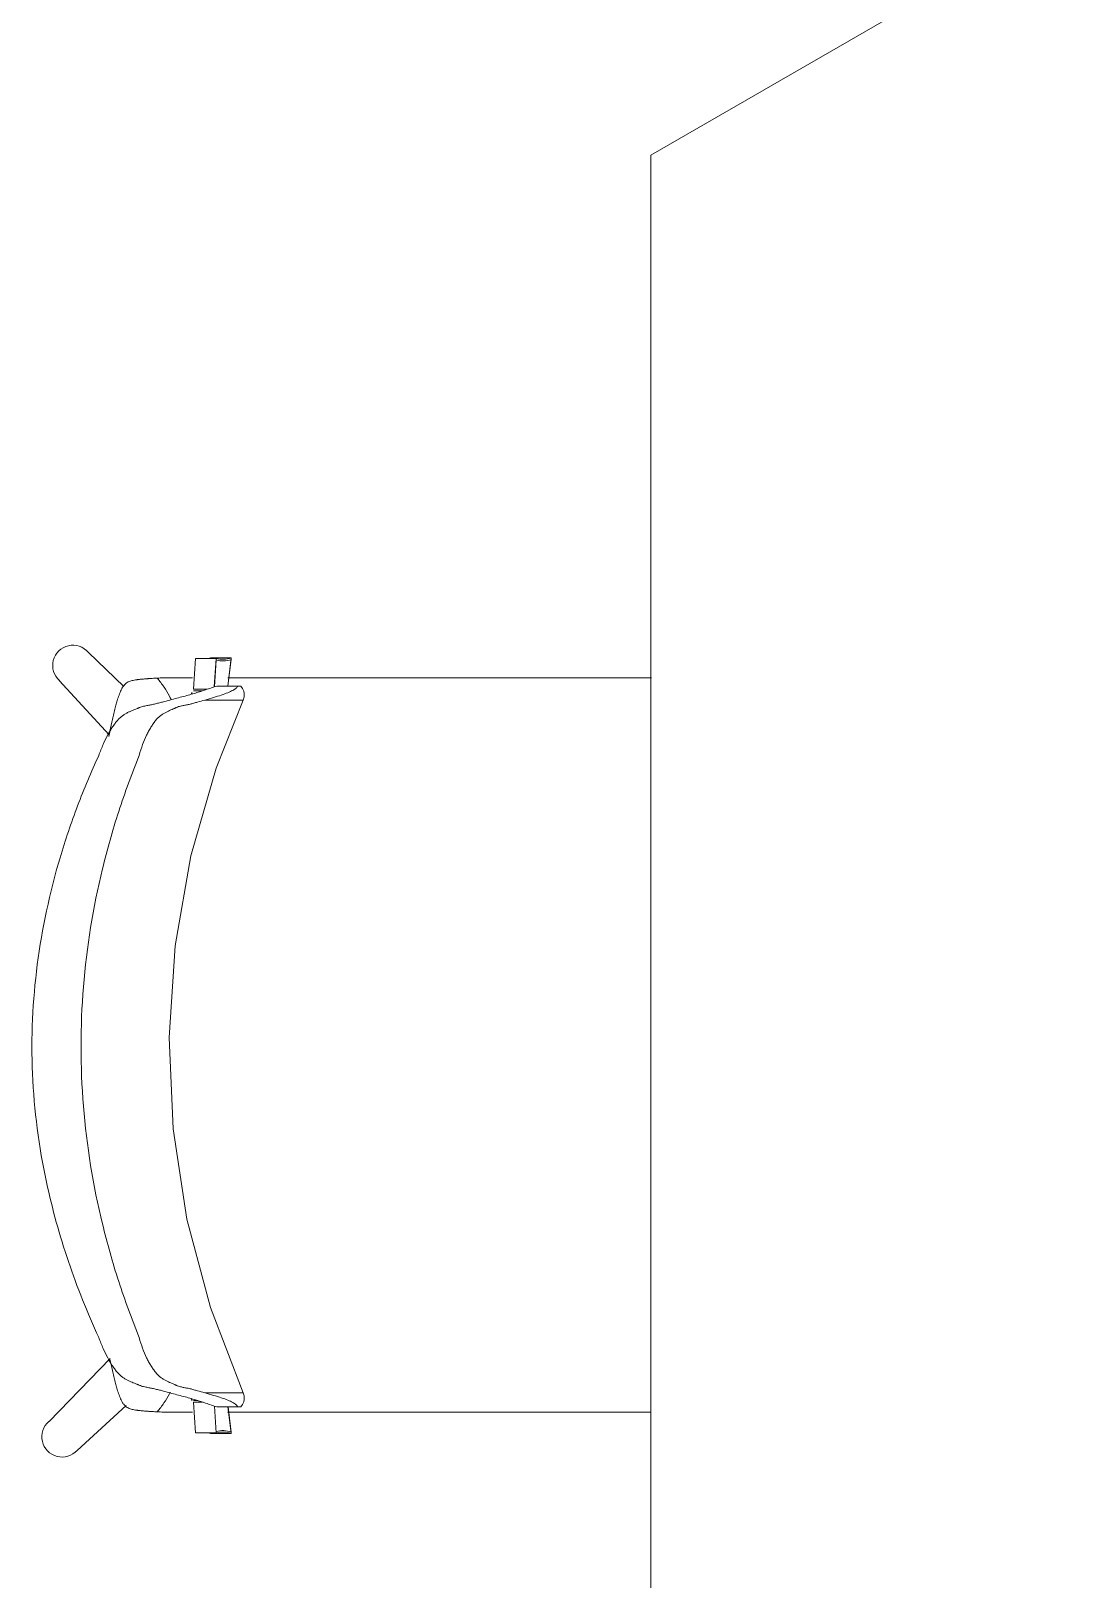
# Model space of a CAD drawing. Header units: millimetres. Extents: x 79795 to 317870, y -36033 to 97293.
# Drawn here: x 213132 to 213810, y 18987 to 19988 of the extents above; entities that cross this region are included whole.
import ezdxf

# ---------------------------------------------------------------- set-up
doc = ezdxf.new("R2010")
doc.units = ezdxf.units.MM
doc.header["$MEASUREMENT"] = 0
doc.layers.add('I-FURN', color=8, linetype='CONTINUOUS', lineweight=9)

msp = doc.modelspace()

# ---------------------------------------------------------------- linework, layer by layer
at = {"layer": 'I-FURN'}
for p, q in [((214528.1, 20482.2), (213532.2, 19907.2)), ((213532.2, 19907.2), (213532.2, 18757.2)), ((213191.6, 19563.8), (213168.8, 19585.9)), ((213236.7, 19562), (213238, 19581.9)), ((213238, 19581.9), (213251.4, 19581.9)), ((213261.1, 19582.3), (213247.8, 19582.3)), ((213251.4, 19581.9), (213250.1, 19563.6)), ((213251.4, 19581), (213250.2, 19563.6)), ((213258.9, 19564.1), (213261.1, 19582.3)), ((213259, 19564.1), (213261.1, 19581.3)), ((213150, 19567.7), (213182.3, 19532.6)), ((213265.3, 19564.1), (213251.7, 19564.1)), ((213267.4, 19564.1), (213268.4, 19562.6)), ((213245.5, 19562), (213236.7, 19562)), ((213242.6, 19561.1), (213236.7, 19561.1)), ((213251.4, 19511.1), (213268.9, 19555)), ((213268.4, 19562.6), (213269.2, 19560.9)), ((213269.5, 19557.1), (213268.9, 19555)), ((213269.2, 19560.9), (213269.5, 19559.4)), ((213269.5, 19559.4), (213269.5, 19557.1)), ((213235, 19454.3), (213251.4, 19511.1)), ((213224.8, 19396.1), (213235, 19454.3)), ((213221, 19337), (213224.8, 19396.1)), ((213223.5, 19278), (213221, 19337)), ((213232.5, 19219.5), (213223.5, 19278)), ((213247.7, 19162.4), (213232.5, 19219.5)), ((213268.9, 19107.3), (213247.7, 19162.4)), ((213182.8, 19129.4), (213143.4, 19088.7)), ((213269.5, 19105.2), (213268.9, 19107.3)), ((213269.5, 19102.9), (213269.5, 19105.2)), ((213161.6, 19070), (213193.1, 19099)), ((213236.7, 19102.2), (213239.7, 19102.2)), ((213238.1, 19081.3), (213236.7, 19101.2)), ((213236.7, 19101.2), (213242.6, 19101.2)), ((213250.2, 19098.7), (213251.4, 19081.3)), ((213265.3, 19098.2), (213251.7, 19098.2)), ((213261.1, 19081), (213259, 19098.2)), ((213261.1, 19081.9), (213259.1, 19098.2)), ((213267.4, 19098.2), (213268.4, 19099.7)), ((213268.4, 19099.7), (213269.2, 19101.4)), ((213269.2, 19101.4), (213269.5, 19102.9)), ((213251.4, 19081.3), (213238.1, 19081.3)), ((213247.8, 19081), (213261.1, 19081))]:
    msp.add_line(p, q, dxfattribs=at)
for centre, start, end in [((213158.8, 19577.4), 40.3941, 228.0104), ((213151.8, 19078.8), 130.4176, 318.0338)]:
    msp.add_arc(centre, 13.1, start, end, dxfattribs=at)
for centre, start_param, end_param in [((213242.4, 19598.8), 3.380441, 3.464082), ((213255.7, 19598.8), 2.884586, 3.464082), ((213255.7, 19597.8), 2.884586, 3.464082), ((213242.4, 19064.5), 5.960696, 6.044337), ((213255.7, 19065.4), 5.960696, 6.540192), ((213255.7, 19064.5), 5.960696, 6.540192)]:
    msp.add_ellipse(centre, major_axis=(0, 17.4), ratio=0.978487, start_param=start_param, end_param=end_param, dxfattribs=at)
for points, knots in [([(213182.7, 19535.2), (213183.2, 19537.5), (213184, 19541.3), (213185.1, 19545.7), (213185.7, 19548.2), (213186.1, 19550), (213186.6, 19551.7), (213187, 19553.2), (213187.4, 19554.8), (213188, 19556.6), (213188.6, 19558.3), (213189.2, 19560), (213189.8, 19561.3), (213190.3, 19562.3), (213190.7, 19563), (213191.1, 19563.7), (213191.8, 19564.6), (213192.7, 19565.5), (213193.9, 19566.4), (213195.1, 19567.1), (213196.3, 19567.5), (213197.7, 19567.8), (213198.9, 19568), (213199.8, 19568.2), (213200.3, 19568.2), (213200.7, 19568.3), (213201, 19568.3), (213201.6, 19568.4), (213202.5, 19568.5), (213203.7, 19568.6), (213204.9, 19568.7), (213205.9, 19568.8), (213206.7, 19568.8), (213207.5, 19568.9), (213208.6, 19569), (213210.6, 19569.1), (213212.2, 19569.2), (213213.3, 19569.2)], [0, 0, 0, 0, 0.125, 0.1875, 0.21875, 0.25, 0.28125, 0.3125, 0.34375, 0.375, 0.40625, 0.4375, 0.46875, 0.484375, 0.5, 0.515625, 0.53125, 0.5625, 0.59375, 0.625, 0.65625, 0.6875, 0.71875, 0.734375, 0.742188, 0.75, 0.757812, 0.765625, 0.78125, 0.8125, 0.84375, 0.859375, 0.875, 0.890625, 0.90625, 0.9375, 1, 1, 1, 1]), ([(213222.3, 19555.2), (213221.9, 19556), (213220.6, 19558.8), (213217.8, 19563.5), (213214.9, 19567.3), (213213.3, 19569.2)], [0.93303317, 0.93303317, 0.93303317, 0.93303317, 0.94444444, 0.97222222, 1, 1, 1, 1]), ([(213258.8, 19569.4), (213259.3, 19569.4), (213264.8, 19569.4), (213275.6, 19569.4), (213291, 19569.4), (213306.1, 19569.4), (213318.6, 19569.4), (213328.6, 19569.4), (213336.3, 19569.4), (213344, 19569.4), (213354.1, 19569.4), (213366.6, 19569.4), (213379, 19569.4), (213389, 19569.4), (213396.6, 19569.4), (213404.1, 19569.4), (213414.1, 19569.4), (213426.4, 19569.4), (213438.8, 19569.4), (213448.8, 19569.4), (213456.4, 19569.4), (213464.1, 19569.4), (213474.2, 19569.4), (213486.8, 19569.4), (213501.9, 19569.4), (213517.2, 19569.4), (213527.4, 19569.4), (213532.5, 19569.4), (213532.6, 19569.4)], [-0.896036, -0.896036, -0.896036, -0.896036, -0.8928571, -0.8571429, -0.8214286, -0.7857143, -0.75, -0.7321429, -0.7142857, -0.6964286, -0.6785714, -0.6428571, -0.6071429, -0.5892857, -0.5714286, -0.5535714, -0.5357143, -0.5, -0.4642857, -0.4464286, -0.4285714, -0.4107143, -0.3928571, -0.3571429, -0.3214286, -0.2857143, -0.25, -0.2496035, -0.2496035, -0.2496035, -0.2496035]), ([(213265.6, 19564.1), (213266, 19564.1), (213266.8, 19564.1), (213267.4, 19564.1), (213267.3, 19564.1), (213266.7, 19564.1), (213265.8, 19564.1), (213265.3, 19564.1)], [0.4162183, 0.4162183, 0.4162183, 0.4162183, 0.5, 0.625, 0.75, 0.875, 1, 1, 1, 1]), ([(213175.5, 19519.3), (213176.4, 19521.8), (213178.3, 19526.5), (213180.8, 19531.6), (213182.8, 19535.3), (213184.4, 19537.7), (213185.7, 19539.6), (213186.7, 19540.8), (213187.2, 19541.5), (213187.7, 19541.9), (213188.1, 19542.4), (213188.6, 19543), (213189.6, 19543.9), (213191, 19545.1), (213192.8, 19546.2), (213194.5, 19547.2), (213196.2, 19547.9), (213197.8, 19548.6), (213199.1, 19549.1), (213200.1, 19549.5), (213200.6, 19549.7), (213200.9, 19549.8), (213201.3, 19550), (213201.8, 19550.2), (213202.7, 19550.5), (213203.8, 19550.9), (213205.2, 19551.2), (213206.9, 19551.6), (213208.6, 19551.8), (213210.3, 19552.2), (213211.6, 19552.4), (213212.9, 19552.8), (213214.6, 19553.2), (213217.5, 19554), (213221.6, 19555.1), (213226, 19556.3), (213230.3, 19557.4), (213234.4, 19558.5), (213238.1, 19559.6), (213241.5, 19560.7), (213243.6, 19561.4), (213244.5, 19561.7)], [0, 0, 0, 0, 0.035714, 0.071429, 0.089286, 0.107143, 0.125, 0.133929, 0.138393, 0.142857, 0.147321, 0.151786, 0.160714, 0.178571, 0.196429, 0.214286, 0.232143, 0.25, 0.267857, 0.276786, 0.28125, 0.285714, 0.290179, 0.294643, 0.303571, 0.321429, 0.339286, 0.357143, 0.392857, 0.410714, 0.428571, 0.446429, 0.464286, 0.5, 0.571429, 0.642857, 0.714286, 0.785714, 0.857143, 0.928571, 1, 1, 1, 1]), ([(213244, 19555), (213242.4, 19554.6), (213240, 19553.9), (213237.3, 19553.2), (213235.7, 19552.7), (213234.5, 19552.4), (213233.3, 19552.1), (213231.8, 19551.9), (213230.4, 19551.6), (213228.9, 19551.3), (213227.7, 19551), (213226.7, 19550.7), (213225.9, 19550.3), (213225.5, 19550.2), (213225.1, 19550), (213224.8, 19549.8), (213224.3, 19549.6), (213223.4, 19549.2), (213222.1, 19548.7), (213220.5, 19548), (213218.8, 19547.1), (213217.1, 19546.2), (213215.4, 19545), (213214, 19543.8), (213213, 19542.8), (213212.5, 19542.2), (213212.1, 19541.8), (213211.8, 19541.3), (213211.3, 19540.6), (213210.4, 19539.4), (213209.2, 19537.5), (213207.7, 19535.1), (213205.9, 19531.5), (213203.8, 19526.4), (213202.3, 19521.8), (213201.6, 19519.3)], [0, 0, 0, 0, 0.125, 0.1875, 0.21875, 0.25, 0.28125, 0.3125, 0.375, 0.40625, 0.4375, 0.46875, 0.484375, 0.492188, 0.5, 0.507812, 0.515625, 0.53125, 0.5625, 0.59375, 0.625, 0.65625, 0.6875, 0.71875, 0.734375, 0.742188, 0.75, 0.757812, 0.765625, 0.78125, 0.8125, 0.84375, 0.875, 0.9375, 1, 1, 1, 1]), ([(213244, 19555), (213247, 19555), (213252.4, 19555), (213258.7, 19555), (213263.5, 19555), (213266.1, 19555), (213267.6, 19555), (213268.1, 19555), (213268.3, 19555)], [0, 0, 0, 0, 0.1111111, 0.2222222, 0.3333333, 0.4444444, 0.5, 0.5555556, 0.5555556, 0.5555556, 0.5555556]), ([(213175.5, 19143), (213168.1, 19159.1), (213154.9, 19191.9), (213139.1, 19248.8), (213130.6, 19313.4), (213133.8, 19384.3), (213146.3, 19442.1), (213161.4, 19486.9), (213170.6, 19508.6), (213175.5, 19519.3)], [-1, -1, -1, -1, -0.863636, -0.727273, -0.545455, -0.363636, -0.181818, -0.090909, 0, 0, 0, 0]), ([(213201.6, 19519.3), (213196.8, 19507.3), (213187.9, 19483.2), (213173.9, 19433.6), (213163.5, 19369.9), (213163.5, 19292.4), (213173.9, 19228.7), (213187.9, 19179.1), (213196.8, 19155), (213201.6, 19143)], [-1, -1, -1, -1, -0.9, -0.8, -0.6, -0.4, -0.2, -0.1, 0, 0, 0, 0]), ([(213244.5, 19100.6), (213242.6, 19101.3), (213239.4, 19102.3), (213234.4, 19103.8), (213230.3, 19104.9), (213226, 19106), (213221.6, 19107.2), (213217.5, 19108.3), (213214.2, 19109.2), (213212, 19109.7), (213210.3, 19110.1), (213208.6, 19110.4), (213206.9, 19110.7), (213205.2, 19111.1), (213203.8, 19111.4), (213202.7, 19111.8), (213201.8, 19112.1), (213201.3, 19112.3), (213200.9, 19112.5), (213200.6, 19112.6), (213200.1, 19112.8), (213199.1, 19113.2), (213197.8, 19113.7), (213196.2, 19114.4), (213194.5, 19115.1), (213192.8, 19116.1), (213191, 19117.2), (213189.6, 19118.3), (213188.6, 19119.3), (213188.1, 19119.9), (213187.7, 19120.3), (213187.2, 19120.8), (213186.7, 19121.5), (213185.7, 19122.7), (213184.4, 19124.6), (213182.8, 19127), (213180.8, 19130.7), (213178.3, 19135.8), (213176.4, 19140.5), (213175.5, 19143)], [0, 0, 0, 0, 0.142857, 0.214286, 0.285714, 0.357143, 0.428571, 0.5, 0.535714, 0.571429, 0.589286, 0.607143, 0.642857, 0.660714, 0.678571, 0.696429, 0.705357, 0.709821, 0.714286, 0.71875, 0.723214, 0.732143, 0.75, 0.767857, 0.785714, 0.803571, 0.821429, 0.839286, 0.848214, 0.852679, 0.857143, 0.861607, 0.866071, 0.875, 0.892857, 0.910714, 0.928571, 0.964286, 1, 1, 1, 1]), ([(213201.6, 19143), (213202.3, 19140.5), (213203.8, 19135.9), (213205.9, 19130.8), (213207.7, 19127.2), (213209.2, 19124.8), (213210.4, 19122.9), (213211.3, 19121.7), (213211.8, 19121), (213212.1, 19120.5), (213212.5, 19120.1), (213213, 19119.5), (213214, 19118.5), (213215.4, 19117.3), (213217.1, 19116.1), (213218.8, 19115.2), (213220.5, 19114.3), (213222.1, 19113.6), (213223.4, 19113.1), (213224.3, 19112.7), (213224.8, 19112.5), (213225.1, 19112.3), (213225.5, 19112.1), (213225.9, 19111.9), (213226.7, 19111.6), (213227.7, 19111.3), (213228.9, 19111), (213230.4, 19110.7), (213231.8, 19110.4), (213233.3, 19110.2), (213234.5, 19109.9), (213235.7, 19109.6), (213237.3, 19109.1), (213240, 19108.4), (213242.4, 19107.7), (213244, 19107.3)], [0, 0, 0, 0, 0.0625, 0.125, 0.15625, 0.1875, 0.21875, 0.234375, 0.242188, 0.25, 0.257812, 0.265625, 0.28125, 0.3125, 0.34375, 0.375, 0.40625, 0.4375, 0.46875, 0.484375, 0.492188, 0.5, 0.507812, 0.515625, 0.53125, 0.5625, 0.59375, 0.625, 0.6875, 0.71875, 0.75, 0.78125, 0.8125, 0.875, 1, 1, 1, 1]), ([(213213.3, 19095), (213212.2, 19095), (213210.6, 19095.1), (213208.6, 19095.2), (213207.5, 19095.3), (213206.7, 19095.4), (213205.9, 19095.4), (213204.9, 19095.5), (213203.7, 19095.6), (213202.5, 19095.7), (213201.6, 19095.8), (213201, 19095.9), (213200.7, 19095.9), (213200.3, 19096), (213199.8, 19096), (213198.9, 19096.2), (213197.7, 19096.4), (213196.3, 19096.7), (213195.1, 19097.1), (213193.9, 19097.8), (213192.7, 19098.7), (213191.8, 19099.6), (213191.1, 19100.5), (213190.7, 19101.2), (213190.3, 19101.9), (213189.8, 19102.9), (213189.2, 19104.2), (213188.6, 19105.9), (213188, 19107.6), (213187.4, 19109.4), (213187, 19111), (213186.6, 19112.5), (213186.1, 19114.2), (213185.7, 19116), (213185.1, 19118.5), (213184, 19122.9), (213183.2, 19126.7), (213182.7, 19129)], [0, 0, 0, 0, 0.0625, 0.09375, 0.109375, 0.125, 0.140625, 0.15625, 0.1875, 0.21875, 0.234375, 0.242188, 0.25, 0.257812, 0.265625, 0.28125, 0.3125, 0.34375, 0.375, 0.40625, 0.4375, 0.46875, 0.484375, 0.5, 0.515625, 0.53125, 0.5625, 0.59375, 0.625, 0.65625, 0.6875, 0.71875, 0.75, 0.78125, 0.8125, 0.875, 1, 1, 1, 1]), ([(213213.3, 19095), (213214.9, 19096.9), (213217.8, 19100.7), (213220.3, 19104.9), (213221.5, 19107.3), (213221.7, 19107.6)], [0, 0, 0, 0, 0.02777778, 0.05555556, 0.06066679, 0.06066679, 0.06066679, 0.06066679]), ([(213268.3, 19107.3), (213268, 19107.3), (213267.4, 19107.3), (213265.4, 19107.3), (213261.5, 19107.3), (213254.3, 19107.3), (213247.7, 19107.3), (213244, 19107.3)], [0.4444444, 0.4444444, 0.4444444, 0.4444444, 0.5138889, 0.5833333, 0.7222222, 0.8611111, 1, 1, 1, 1]), ([(213532.5, 19094.8), (213532.4, 19094.8), (213529.8, 19094.8), (213524.7, 19094.8), (213517.1, 19094.8), (213509.5, 19094.8), (213499.4, 19094.8), (213486.9, 19094.8), (213474.4, 19094.8), (213464.4, 19094.8), (213456.8, 19094.8), (213449.1, 19094.8), (213439.1, 19094.8), (213426.5, 19094.8), (213411.6, 19094.8), (213396.4, 19094.8), (213381.3, 19094.8), (213366.4, 19094.8), (213353.9, 19094.8), (213343.9, 19094.8), (213336.3, 19094.8), (213328.7, 19094.8), (213318.8, 19094.8), (213306.6, 19094.8), (213294.2, 19094.8), (213284.1, 19094.8), (213276.4, 19094.8), (213268.6, 19094.8), (213262.7, 19094.8), (213259.4, 19094.8), (213258.7, 19094.8)], [-0.7508218, -0.7508218, -0.7508218, -0.7508218, -0.75, -0.7321429, -0.7142857, -0.6964286, -0.6785714, -0.6428571, -0.6071429, -0.5892857, -0.5714286, -0.5535714, -0.5357143, -0.5, -0.4642857, -0.4285714, -0.3928571, -0.3571429, -0.3214286, -0.3035714, -0.2857143, -0.2678571, -0.25, -0.2142857, -0.1785714, -0.1607143, -0.1428571, -0.125, -0.1071429, -0.1022726, -0.1022726, -0.1022726, -0.1022726]), ([(213265.3, 19098.2), (213265.8, 19098.2), (213266.7, 19098.2), (213267.3, 19098.2), (213267.4, 19098.2), (213266.8, 19098.2), (213266, 19098.2), (213265.6, 19098.2)], [0, 0, 0, 0, 0.125, 0.25, 0.375, 0.5, 0.5828112, 0.5828112, 0.5828112, 0.5828112])]:
    msp.add_open_spline(points, degree=3, knots=knots, dxfattribs=at)
for points in [[(213213.3, 19569.2), (213214, 19569.3), (213215.2, 19569.3), (213216.5, 19569.4), (213217.2, 19569.4)], [(213217.2, 19569.4), (213223.3, 19569.4), (213229.6, 19569.4), (213236.1, 19569.4)], [(213265.3, 19564.1), (213265.1, 19563.7), (213264.4, 19562.8), (213262.2, 19561.3), (213259, 19559.8), (213254.8, 19558.3), (213249.8, 19556.7), (213246, 19555.6), (213244, 19555)], [(213244.5, 19561.7), (213245.8, 19562.1), (213248.3, 19562.9), (213250.6, 19563.8), (213251.7, 19564.1)], [(213235.9, 19560), (213235.6, 19559.6), (213235.4, 19559.2), (213235.1, 19558.8)], [(213182.7, 19535.2), (213182.5, 19534), (213182.3, 19532.8), (213182, 19531.5)], [(213182.1, 19531.6), (213182.3, 19532.8), (213182.5, 19534), (213182.7, 19535.2)], [(213244, 19107.3), (213246, 19106.7), (213249.8, 19105.6), (213254.8, 19104), (213259, 19102.5), (213262.2, 19101), (213264.4, 19099.5), (213265.1, 19098.6), (213265.3, 19098.2)], [(213217.2, 19094.8), (213216.5, 19094.8), (213215.2, 19094.9), (213214, 19094.9), (213213.3, 19095)], [(213236.1, 19094.8), (213229.6, 19094.8), (213223.3, 19094.8), (213217.2, 19094.8)], [(213235.1, 19103.5), (213235.4, 19103.1), (213235.6, 19102.7), (213235.9, 19102.3)], [(213251.7, 19098.2), (213250.6, 19098.5), (213248.3, 19099.3), (213245.8, 19100.2), (213244.5, 19100.6)]]:
    msp.add_open_spline(points, degree=3, dxfattribs=at)

doc.saveas('drawing.dxf')
